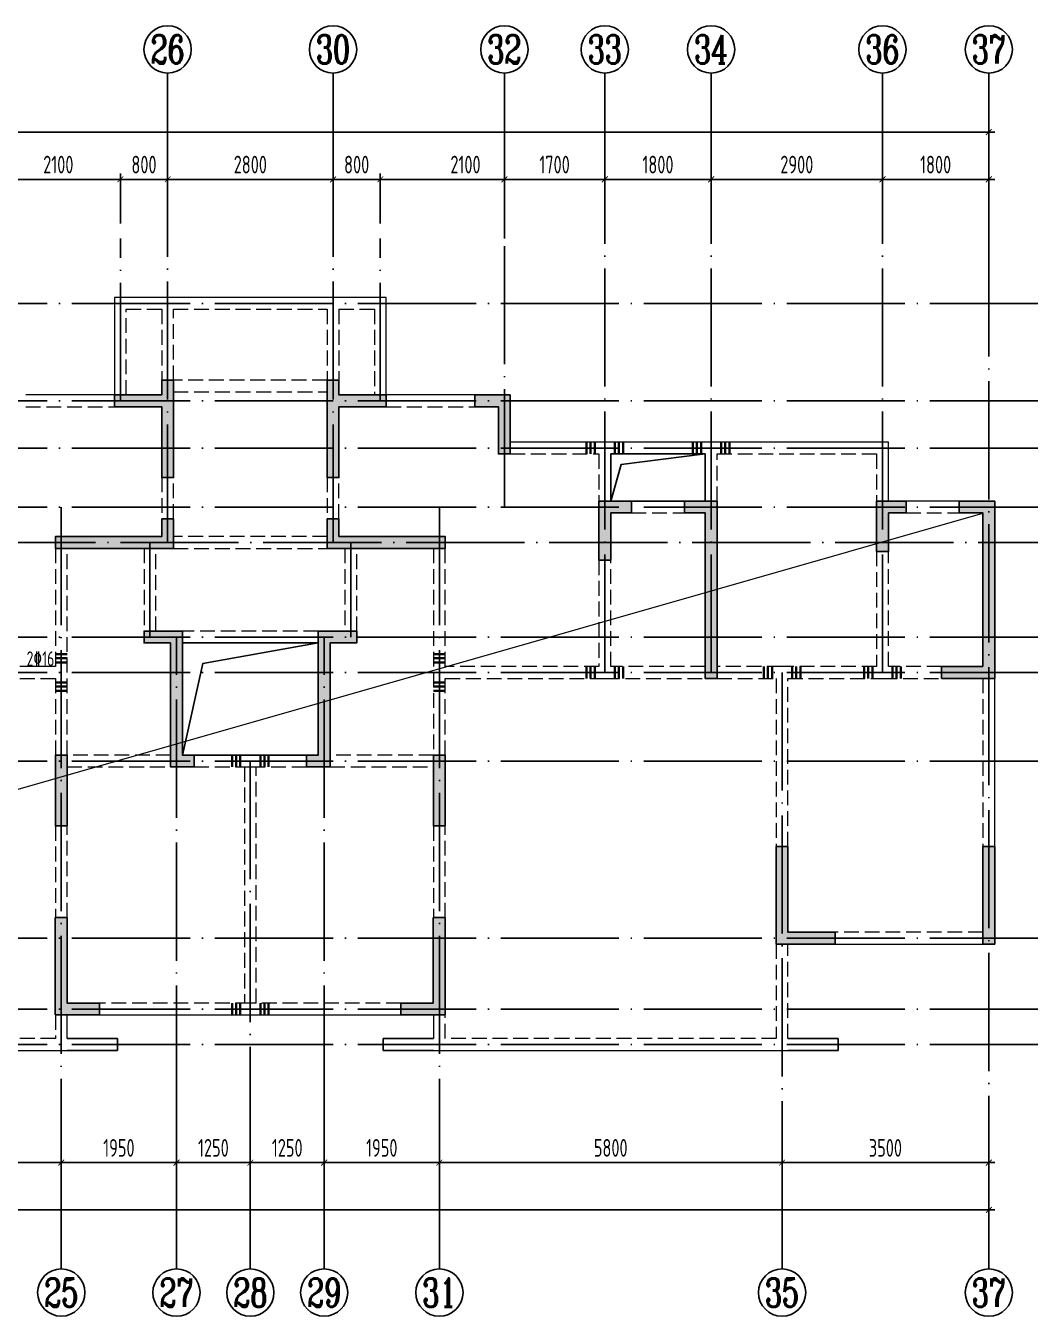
# Model space of a CAD drawing. Extents: x -461650 to 361314, y 245336 to 769729.
# Drawn here: x 138173 to 155174, y 493680 to 515530 of the extents above; entities that cross this region are included whole.
import ezdxf
from ezdxf.enums import TextEntityAlignment as Align

# ---------------------------------------------------------------- set-up
doc = ezdxf.new("R2010")
doc.units = 0
doc.header["$LTSCALE"] = 1000
doc.linetypes.add('DASH', pattern=[0.35, 0.25, -0.1])
doc.linetypes.add('DOTE', pattern=[2.42, 2, -0.2, 0.02, -0.2])
doc.layers.get('0').update_dxf_attribs({"linetype": 'CONTINUOUS'})
doc.layers.get('DEFPOINTS').update_dxf_attribs({"linetype": 'CONTINUOUS'})
for name, color, linetype in [('A-AXIS', 1, 'CONTINUOUS'), ('A-DOTE', 10, 'DOTE'), ('AXIS_NUM', 7, 'CONTINUOUS'), ('BEAM_CON', 4, 'CONTINUOUS'), ('S-D洞口', 4, 'CONTINUOUS'), ('S-L主梁线', 4, 'DASH'), ('S-L梁编号', 6, 'CONTINUOUS'), ('S-L梁配筋', 7, 'CONTINUOUS'), ('S-Q墙填充', 252, 'CONTINUOUS'), ('S-Q墙实线', 6, 'CONTINUOUS'), ('S-Y一般标注', 3, 'CONTINUOUS')]:
    doc.layers.add(name, color=color, linetype=linetype)
doc.layers.add('梁附加箍筋', color=1, linetype='CONTINUOUS', lineweight=35)
doc.styles.add('TSSD_Axis', font='complex.shx', dxfattribs={"width": 0.7, "bigfont": 'hztxt.shx'})
doc.styles.add('TSSD_DIMENSION', font='Tssdeng.shx', dxfattribs={"width": 0.7, "bigfont": 'tssdchn.shx'})
doc.styles.add('TSSD_REIN', font='tssdeng.shx', dxfattribs={"width": 0.7, "height": 300, "bigfont": 'tssdchn.shx'})
doc.dimstyles.new('TSSD_100_100', dxfattribs={"dimtxt": 300, "dimasz": 100, "dimexe": 100, "dimexo": 250, "dimgap": 100, "dimtad": 1, "dimdec": 0, "dimzin": 0, "dimdsep": 46, "dimtxsty": 'TSSD_DIMENSION', "dimblk": 'ARCHTICK', "dimcen": 0, "dimdle": 100, "dimclrt": 7, "dimadec": 0, "dimazin": 0, "dimtfac": 1, "dimtdec": 0, "dimtix": 1, "dimtmove": 2, "dimatfit": 3, "dimldrblk": 'ARCHTICK', "dimfxl": 0, "dimtolj": 1, "dimtzin": 0, "dimarcsym": 0})

# ---------------------------------------------------------------- blocks, each defined once
blk = doc.blocks.new('ts_axno')
at = {"color": 0, "linetype": 'ByBlock', "lineweight": -2}
blk.add_circle((0, 0), 0.5, dxfattribs=at)
at = {"color": 0, "linetype": 'ByBlock', "lineweight": -2, "style": 'TSSD_Axis', "width": 0.7}
blk.add_attdef('A', text='', height=0.6, dxfattribs=at).set_placement((0, 0), align=Align.MIDDLE_CENTER)
blk = doc.blocks.new('_ArchTick')
at = {"color": 0, "linetype": 'ByBlock', "const_width": 0.15}
blk.add_lwpolyline([(-0.5, -0.5), (0.5, 0.5)], dxfattribs=at)
blk = doc.blocks.new('*D304')
at = {"layer": 'DEFPOINTS', "color": 0}
for p in [(40700, 19250), (39900, 18250), (40700, 18250)]:
    blk.add_point(p, dxfattribs=at)
at = {"layer": 'S-Y一般标注', "color": 0, "lineweight": -2}
for p, q in [((39800, 19250), (40800, 19250)), ((39900, 18500), (39900, 19350)), ((40700, 18500), (40700, 19350))]:
    blk.add_line(p, q, dxfattribs=at)
at = {"layer": 'S-Y一般标注', "color": 0, "lineweight": -2, "xscale": 100, "yscale": 100, "zscale": 100, "rotation": 180}
blk.add_blockref('_ArchTick', (39900, 19250), dxfattribs=at)
at = {"layer": 'S-Y一般标注', "color": 0, "lineweight": -2, "xscale": 100, "yscale": 100, "zscale": 100}
blk.add_blockref('_ArchTick', (40700, 19250), dxfattribs=at)
at = {"layer": 'S-Y一般标注', "color": 7, "insert": (40300, 19500), "char_height": 300, "attachment_point": 5, "style": 'TSSD_DIMENSION'}
blk.add_mtext('\\A1;800', dxfattribs=at)
blk = doc.blocks.new('*D305')
at = {"layer": 'DEFPOINTS', "color": 0}
for p in [(43500, 19250), (40700, 18250), (43500, 18250)]:
    blk.add_point(p, dxfattribs=at)
at = {"layer": 'S-Y一般标注', "color": 0, "lineweight": -2}
for p, q in [((40600, 19250), (43600, 19250)), ((40700, 18500), (40700, 19350)), ((43500, 18500), (43500, 19350))]:
    blk.add_line(p, q, dxfattribs=at)
at = {"layer": 'S-Y一般标注', "color": 0, "lineweight": -2, "xscale": 100, "yscale": 100, "zscale": 100, "rotation": 180}
blk.add_blockref('_ArchTick', (40700, 19250), dxfattribs=at)
at = {"layer": 'S-Y一般标注', "color": 0, "lineweight": -2, "xscale": 100, "yscale": 100, "zscale": 100}
blk.add_blockref('_ArchTick', (43500, 19250), dxfattribs=at)
at = {"layer": 'S-Y一般标注', "color": 7, "insert": (42100, 19500), "char_height": 300, "attachment_point": 5, "style": 'TSSD_DIMENSION'}
blk.add_mtext('\\A1;2800', dxfattribs=at)
blk = doc.blocks.new('*D306')
at = {"layer": 'DEFPOINTS', "color": 0}
for p in [(46400, 19250), (44300, 18250), (46400, 18250)]:
    blk.add_point(p, dxfattribs=at)
at = {"layer": 'S-Y一般标注', "color": 0, "lineweight": -2}
for p, q in [((44200, 19250), (46500, 19250)), ((44300, 18500), (44300, 19350)), ((46400, 18500), (46400, 19350))]:
    blk.add_line(p, q, dxfattribs=at)
at = {"layer": 'S-Y一般标注', "color": 0, "lineweight": -2, "xscale": 100, "yscale": 100, "zscale": 100, "rotation": 180}
blk.add_blockref('_ArchTick', (44300, 19250), dxfattribs=at)
at = {"layer": 'S-Y一般标注', "color": 0, "lineweight": -2, "xscale": 100, "yscale": 100, "zscale": 100}
blk.add_blockref('_ArchTick', (46400, 19250), dxfattribs=at)
at = {"layer": 'S-Y一般标注', "color": 7, "insert": (45742, 19500), "char_height": 300, "attachment_point": 5, "style": 'TSSD_DIMENSION'}
blk.add_mtext('\\A1;2100', dxfattribs=at)
blk = doc.blocks.new('*D307')
at = {"layer": 'DEFPOINTS', "color": 0}
for p in [(48100, 19250), (46400, 18250), (48100, 18250)]:
    blk.add_point(p, dxfattribs=at)
at = {"layer": 'S-Y一般标注', "color": 0, "lineweight": -2}
for p, q in [((46300, 19250), (48200, 19250)), ((46400, 18500), (46400, 19350)), ((48100, 18500), (48100, 19350))]:
    blk.add_line(p, q, dxfattribs=at)
at = {"layer": 'S-Y一般标注', "color": 0, "lineweight": -2, "xscale": 100, "yscale": 100, "zscale": 100, "rotation": 180}
blk.add_blockref('_ArchTick', (46400, 19250), dxfattribs=at)
at = {"layer": 'S-Y一般标注', "color": 0, "lineweight": -2, "xscale": 100, "yscale": 100, "zscale": 100}
blk.add_blockref('_ArchTick', (48100, 19250), dxfattribs=at)
at = {"layer": 'S-Y一般标注', "color": 7, "insert": (47250, 19500), "char_height": 300, "attachment_point": 5, "style": 'TSSD_DIMENSION'}
blk.add_mtext('\\A1;1700', dxfattribs=at)
blk = doc.blocks.new('*D308')
at = {"layer": 'DEFPOINTS', "color": 0}
for p in [(49900, 19250), (48100, 18250), (49900, 18250)]:
    blk.add_point(p, dxfattribs=at)
at = {"layer": 'S-Y一般标注', "color": 0, "lineweight": -2}
for p, q in [((48000, 19250), (50000, 19250)), ((48100, 18500), (48100, 19350)), ((49900, 18500), (49900, 19350))]:
    blk.add_line(p, q, dxfattribs=at)
at = {"layer": 'S-Y一般标注', "color": 0, "lineweight": -2, "xscale": 100, "yscale": 100, "zscale": 100, "rotation": 180}
blk.add_blockref('_ArchTick', (48100, 19250), dxfattribs=at)
at = {"layer": 'S-Y一般标注', "color": 0, "lineweight": -2, "xscale": 100, "yscale": 100, "zscale": 100}
blk.add_blockref('_ArchTick', (49900, 19250), dxfattribs=at)
at = {"layer": 'S-Y一般标注', "color": 7, "insert": (49000, 19500), "char_height": 300, "attachment_point": 5, "style": 'TSSD_DIMENSION'}
blk.add_mtext('\\A1;1800', dxfattribs=at)
blk = doc.blocks.new('*D309')
at = {"layer": 'DEFPOINTS', "color": 0}
for p in [(52800, 19250), (49900, 18250), (52800, 18250)]:
    blk.add_point(p, dxfattribs=at)
at = {"layer": 'S-Y一般标注', "color": 0, "lineweight": -2}
for p, q in [((49800, 19250), (52900, 19250)), ((49900, 18500), (49900, 19350)), ((52800, 18500), (52800, 19350))]:
    blk.add_line(p, q, dxfattribs=at)
at = {"layer": 'S-Y一般标注', "color": 0, "lineweight": -2, "xscale": 100, "yscale": 100, "zscale": 100, "rotation": 180}
blk.add_blockref('_ArchTick', (49900, 19250), dxfattribs=at)
at = {"layer": 'S-Y一般标注', "color": 0, "lineweight": -2, "xscale": 100, "yscale": 100, "zscale": 100}
blk.add_blockref('_ArchTick', (52800, 19250), dxfattribs=at)
at = {"layer": 'S-Y一般标注', "color": 7, "insert": (51350, 19500), "char_height": 300, "attachment_point": 5, "style": 'TSSD_DIMENSION'}
blk.add_mtext('\\A1;2900', dxfattribs=at)
blk = doc.blocks.new('*D310')
at = {"layer": 'DEFPOINTS', "color": 0}
for p in [(54600, 19250), (52800, 18250), (54600, 18250)]:
    blk.add_point(p, dxfattribs=at)
at = {"layer": 'S-Y一般标注', "color": 0, "lineweight": -2}
for p, q in [((52700, 19250), (54700, 19250)), ((52800, 18500), (52800, 19350)), ((54600, 18500), (54600, 19350))]:
    blk.add_line(p, q, dxfattribs=at)
at = {"layer": 'S-Y一般标注', "color": 0, "lineweight": -2, "xscale": 100, "yscale": 100, "zscale": 100, "rotation": 180}
blk.add_blockref('_ArchTick', (52800, 19250), dxfattribs=at)
at = {"layer": 'S-Y一般标注', "color": 0, "lineweight": -2, "xscale": 100, "yscale": 100, "zscale": 100}
blk.add_blockref('_ArchTick', (54600, 19250), dxfattribs=at)
at = {"layer": 'S-Y一般标注', "color": 7, "insert": (53700, 19500), "char_height": 300, "attachment_point": 5, "style": 'TSSD_DIMENSION'}
blk.add_mtext('\\A1;1800', dxfattribs=at)
blk = doc.blocks.new('*D311')
at = {"layer": 'DEFPOINTS', "color": 0}
for p in [(54600, 20050), (4600, 18250), (54600, 18250)]:
    blk.add_point(p, dxfattribs=at)
at = {"layer": 'S-Y一般标注', "color": 0, "lineweight": -2}
for p, q in [((4600, 18500), (4600, 20150)), ((54600, 18500), (54600, 20150)), ((4500, 20050), (54700, 20050))]:
    blk.add_line(p, q, dxfattribs=at)
at = {"layer": 'S-Y一般标注', "color": 0, "lineweight": -2, "xscale": 100, "yscale": 100, "zscale": 100, "rotation": 180}
blk.add_blockref('_ArchTick', (4600, 20050), dxfattribs=at)
at = {"layer": 'S-Y一般标注', "color": 0, "lineweight": -2, "xscale": 100, "yscale": 100, "zscale": 100}
blk.add_blockref('_ArchTick', (54600, 20050), dxfattribs=at)
at = {"layer": 'S-Y一般标注', "color": 7, "insert": (29600, 20300), "char_height": 300, "attachment_point": 5, "style": 'TSSD_DIMENSION'}
blk.add_mtext('\\A1;50000', dxfattribs=at)
blk = doc.blocks.new('*D324')
at = {"layer": 'DEFPOINTS', "color": 0}
for p in [(39900, 19250), (37800, 18250), (39900, 18250)]:
    blk.add_point(p, dxfattribs=at)
at = {"layer": 'S-Y一般标注', "color": 0, "lineweight": -2}
for p, q in [((37700, 19250), (40000, 19250)), ((37800, 18500), (37800, 19350)), ((39900, 18500), (39900, 19350))]:
    blk.add_line(p, q, dxfattribs=at)
at = {"layer": 'S-Y一般标注', "color": 0, "lineweight": -2, "xscale": 100, "yscale": 100, "zscale": 100, "rotation": 180}
blk.add_blockref('_ArchTick', (37800, 19250), dxfattribs=at)
at = {"layer": 'S-Y一般标注', "color": 0, "lineweight": -2, "xscale": 100, "yscale": 100, "zscale": 100}
blk.add_blockref('_ArchTick', (39900, 19250), dxfattribs=at)
at = {"layer": 'S-Y一般标注', "color": 7, "insert": (38850, 19500), "char_height": 300, "attachment_point": 5, "style": 'TSSD_DIMENSION'}
blk.add_mtext('\\A1;2100', dxfattribs=at)
blk = doc.blocks.new('*D325')
at = {"layer": 'DEFPOINTS', "color": 0}
for p in [(44300, 19250), (43500, 18250), (44300, 18250)]:
    blk.add_point(p, dxfattribs=at)
at = {"layer": 'S-Y一般标注', "color": 0, "lineweight": -2}
for p, q in [((43400, 19250), (44400, 19250)), ((43500, 18500), (43500, 19350)), ((44300, 18500), (44300, 19350))]:
    blk.add_line(p, q, dxfattribs=at)
at = {"layer": 'S-Y一般标注', "color": 0, "lineweight": -2, "xscale": 100, "yscale": 100, "zscale": 100, "rotation": 180}
blk.add_blockref('_ArchTick', (43500, 19250), dxfattribs=at)
at = {"layer": 'S-Y一般标注', "color": 0, "lineweight": -2, "xscale": 100, "yscale": 100, "zscale": 100}
blk.add_blockref('_ArchTick', (44300, 19250), dxfattribs=at)
at = {"layer": 'S-Y一般标注', "color": 7, "insert": (43900, 19500), "char_height": 300, "attachment_point": 5, "style": 'TSSD_DIMENSION'}
blk.add_mtext('\\A1;800', dxfattribs=at)
blk = doc.blocks.new('*D330')
at = {"layer": 'DEFPOINTS', "color": 0}
for p in [(33100, 3600), (38900, 3600), (38900, 2600)]:
    blk.add_point(p, dxfattribs=at)
at = {"layer": 'S-Y一般标注', "color": 0, "lineweight": -2}
for p, q in [((33100, 3350), (33100, 2500)), ((38900, 3350), (38900, 2500)), ((33000, 2600), (39000, 2600))]:
    blk.add_line(p, q, dxfattribs=at)
at = {"layer": 'S-Y一般标注', "color": 0, "lineweight": -2, "xscale": 100, "yscale": 100, "zscale": 100, "rotation": 180}
blk.add_blockref('_ArchTick', (33100, 2600), dxfattribs=at)
at = {"layer": 'S-Y一般标注', "color": 0, "lineweight": -2, "xscale": 100, "yscale": 100, "zscale": 100}
blk.add_blockref('_ArchTick', (38900, 2600), dxfattribs=at)
at = {"layer": 'S-Y一般标注', "color": 7, "insert": (36000, 2850), "char_height": 300, "attachment_point": 5, "style": 'TSSD_DIMENSION'}
blk.add_mtext('\\A1;5800', dxfattribs=at)
blk = doc.blocks.new('*D331')
at = {"layer": 'DEFPOINTS', "color": 0}
for p in [(42100, 3600), (43350, 3600), (43350, 2600)]:
    blk.add_point(p, dxfattribs=at)
at = {"layer": 'S-Y一般标注', "color": 0, "lineweight": -2}
for p, q in [((42100, 3350), (42100, 2500)), ((43350, 3350), (43350, 2500)), ((42000, 2600), (43450, 2600))]:
    blk.add_line(p, q, dxfattribs=at)
at = {"layer": 'S-Y一般标注', "color": 0, "lineweight": -2, "xscale": 100, "yscale": 100, "zscale": 100, "rotation": 180}
blk.add_blockref('_ArchTick', (42100, 2600), dxfattribs=at)
at = {"layer": 'S-Y一般标注', "color": 0, "lineweight": -2, "xscale": 100, "yscale": 100, "zscale": 100}
blk.add_blockref('_ArchTick', (43350, 2600), dxfattribs=at)
at = {"layer": 'S-Y一般标注', "color": 7, "insert": (42725, 2850), "char_height": 300, "attachment_point": 5, "style": 'TSSD_DIMENSION'}
blk.add_mtext('\\A1;1250', dxfattribs=at)
blk = doc.blocks.new('*D332')
at = {"layer": 'DEFPOINTS', "color": 0}
for p in [(45300, 3600), (51100, 3600), (51100, 2600)]:
    blk.add_point(p, dxfattribs=at)
at = {"layer": 'S-Y一般标注', "color": 0, "lineweight": -2}
for p, q in [((45300, 3350), (45300, 2500)), ((51100, 3350), (51100, 2500)), ((45200, 2600), (51200, 2600))]:
    blk.add_line(p, q, dxfattribs=at)
at = {"layer": 'S-Y一般标注', "color": 0, "lineweight": -2, "xscale": 100, "yscale": 100, "zscale": 100, "rotation": 180}
blk.add_blockref('_ArchTick', (45300, 2600), dxfattribs=at)
at = {"layer": 'S-Y一般标注', "color": 0, "lineweight": -2, "xscale": 100, "yscale": 100, "zscale": 100}
blk.add_blockref('_ArchTick', (51100, 2600), dxfattribs=at)
at = {"layer": 'S-Y一般标注', "color": 7, "insert": (48200, 2850), "char_height": 300, "attachment_point": 5, "style": 'TSSD_DIMENSION'}
blk.add_mtext('\\A1;5800', dxfattribs=at)
blk = doc.blocks.new('*D333')
at = {"layer": 'DEFPOINTS', "color": 0}
for p in [(51100, 3600), (54600, 3600), (54600, 2600)]:
    blk.add_point(p, dxfattribs=at)
at = {"layer": 'S-Y一般标注', "color": 0, "lineweight": -2}
for p, q in [((51100, 3350), (51100, 2500)), ((54600, 3350), (54600, 2500)), ((51000, 2600), (54700, 2600))]:
    blk.add_line(p, q, dxfattribs=at)
at = {"layer": 'S-Y一般标注', "color": 0, "lineweight": -2, "xscale": 100, "yscale": 100, "zscale": 100, "rotation": 180}
blk.add_blockref('_ArchTick', (51100, 2600), dxfattribs=at)
at = {"layer": 'S-Y一般标注', "color": 0, "lineweight": -2, "xscale": 100, "yscale": 100, "zscale": 100}
blk.add_blockref('_ArchTick', (54600, 2600), dxfattribs=at)
at = {"layer": 'S-Y一般标注', "color": 7, "insert": (52850, 2850), "char_height": 300, "attachment_point": 5, "style": 'TSSD_DIMENSION'}
blk.add_mtext('\\A1;3500', dxfattribs=at)
blk = doc.blocks.new('*D334')
at = {"layer": 'DEFPOINTS', "color": 0}
for p in [(4600, 3600), (54600, 3600), (54600, 1800)]:
    blk.add_point(p, dxfattribs=at)
at = {"layer": 'S-Y一般标注', "color": 0, "lineweight": -2}
for p, q in [((4600, 3350), (4600, 1700)), ((54600, 3350), (54600, 1700)), ((4500, 1800), (54700, 1800))]:
    blk.add_line(p, q, dxfattribs=at)
at = {"layer": 'S-Y一般标注', "color": 0, "lineweight": -2, "xscale": 100, "yscale": 100, "zscale": 100, "rotation": 180}
blk.add_blockref('_ArchTick', (4600, 1800), dxfattribs=at)
at = {"layer": 'S-Y一般标注', "color": 0, "lineweight": -2, "xscale": 100, "yscale": 100, "zscale": 100}
blk.add_blockref('_ArchTick', (54600, 1800), dxfattribs=at)
at = {"layer": 'S-Y一般标注', "color": 7, "insert": (29600, 2050), "char_height": 300, "attachment_point": 5, "style": 'TSSD_DIMENSION'}
blk.add_mtext('\\A1;50000', dxfattribs=at)
blk = doc.blocks.new('*D338')
at = {"layer": 'DEFPOINTS', "color": 0}
for p in [(40850, 3600), (42100, 3600), (42100, 2600)]:
    blk.add_point(p, dxfattribs=at)
at = {"layer": 'S-Y一般标注', "color": 0, "lineweight": -2}
for p, q in [((40850, 3350), (40850, 2500)), ((42100, 3350), (42100, 2500)), ((40750, 2600), (42200, 2600))]:
    blk.add_line(p, q, dxfattribs=at)
at = {"layer": 'S-Y一般标注', "color": 0, "lineweight": -2, "xscale": 100, "yscale": 100, "zscale": 100, "rotation": 180}
blk.add_blockref('_ArchTick', (40850, 2600), dxfattribs=at)
at = {"layer": 'S-Y一般标注', "color": 0, "lineweight": -2, "xscale": 100, "yscale": 100, "zscale": 100}
blk.add_blockref('_ArchTick', (42100, 2600), dxfattribs=at)
at = {"layer": 'S-Y一般标注', "color": 7, "insert": (41475, 2850), "char_height": 300, "attachment_point": 5, "style": 'TSSD_DIMENSION'}
blk.add_mtext('\\A1;1250', dxfattribs=at)
blk = doc.blocks.new('*D351')
at = {"layer": 'DEFPOINTS', "color": 0}
for p in [(38900, 3600), (40850, 3600), (40850, 2600)]:
    blk.add_point(p, dxfattribs=at)
at = {"layer": 'S-Y一般标注', "color": 0, "lineweight": -2}
for p, q in [((38900, 3350), (38900, 2500)), ((40850, 3350), (40850, 2500)), ((38800, 2600), (40950, 2600))]:
    blk.add_line(p, q, dxfattribs=at)
at = {"layer": 'S-Y一般标注', "color": 0, "lineweight": -2, "xscale": 100, "yscale": 100, "zscale": 100, "rotation": 180}
blk.add_blockref('_ArchTick', (38900, 2600), dxfattribs=at)
at = {"layer": 'S-Y一般标注', "color": 0, "lineweight": -2, "xscale": 100, "yscale": 100, "zscale": 100}
blk.add_blockref('_ArchTick', (40850, 2600), dxfattribs=at)
at = {"layer": 'S-Y一般标注', "color": 7, "insert": (39875, 2850), "char_height": 300, "attachment_point": 5, "style": 'TSSD_DIMENSION'}
blk.add_mtext('\\A1;1950', dxfattribs=at)
blk = doc.blocks.new('*D352')
at = {"layer": 'DEFPOINTS', "color": 0}
for p in [(43350, 3600), (45300, 3600), (45300, 2600)]:
    blk.add_point(p, dxfattribs=at)
at = {"layer": 'S-Y一般标注', "color": 0, "lineweight": -2}
for p, q in [((43350, 3350), (43350, 2500)), ((45300, 3350), (45300, 2500)), ((43250, 2600), (45400, 2600))]:
    blk.add_line(p, q, dxfattribs=at)
at = {"layer": 'S-Y一般标注', "color": 0, "lineweight": -2, "xscale": 100, "yscale": 100, "zscale": 100, "rotation": 180}
blk.add_blockref('_ArchTick', (43350, 2600), dxfattribs=at)
at = {"layer": 'S-Y一般标注', "color": 0, "lineweight": -2, "xscale": 100, "yscale": 100, "zscale": 100}
blk.add_blockref('_ArchTick', (45300, 2600), dxfattribs=at)
at = {"layer": 'S-Y一般标注', "color": 7, "insert": (44325, 2850), "char_height": 300, "attachment_point": 5, "style": 'TSSD_DIMENSION'}
blk.add_mtext('\\A1;1950', dxfattribs=at)
blk = doc.blocks.new('20210807.15312446')
at = {"layer": 'S-Q墙填充'}
h = blk.add_hatch(color=252, dxfattribs=at)
h.dxf.hatch_style = 1
h.paths.add_polyline_path([(97216, 67840), (97216, 68190), (97016, 68190), (97016, 67940), (96216, 67940), (96216, 67740), (97016, 67740), (97016, 66540), (97216, 66540)])
h = blk.add_hatch(color=252, dxfattribs=at)
h.dxf.hatch_style = 1
h.paths.add_polyline_path([(99816, 67840), (99816, 66540), (100016, 66540), (100016, 67740), (100815, 67740), (100815, 67940), (100016, 67940), (100016, 68190), (99816, 68190)])
h = blk.add_hatch(color=252, dxfattribs=at)
h.dxf.hatch_style = 1
h.paths.add_polyline_path([(102916, 67940), (102316, 67940), (102316, 67740), (102716, 67740), (102716, 66940), (102916, 66940)])
h = blk.add_hatch(color=252, dxfattribs=at)
h.dxf.hatch_style = 1
h.paths.add_polyline_path([(104416, 66140), (104416, 65140), (104616, 65140), (104616, 65940), (104966, 65940), (104966, 66140)])
h = blk.add_hatch(color=252, dxfattribs=at)
h.dxf.hatch_style = 1
h.paths.add_polyline_path([(106416, 66140), (105866, 66140), (105866, 65940), (106216, 65940), (106216, 63140), (106416, 63140)])
h = blk.add_hatch(color=252, dxfattribs=at)
h.dxf.hatch_style = 1
h.paths.add_polyline_path([(109116, 66140), (109116, 65290), (109316, 65290), (109316, 65940), (109616, 65940), (109616, 66140)])
h = blk.add_hatch(color=252, dxfattribs=at)
h.dxf.hatch_style = 1
h.paths.add_polyline_path([(110916, 63340), (110216, 63340), (110216, 63140), (111116, 63140), (111116, 66140), (110516, 66140), (110516, 65940), (110916, 65940)])
h = blk.add_hatch(color=252, dxfattribs=at)
h.dxf.hatch_style = 1
h.paths.add_polyline_path([(95216, 65340), (96816, 65340), (97216, 65340), (97216, 65840), (97016, 65840), (97016, 65540), (96816, 65540), (95216, 65540)])
h = blk.add_hatch(color=252, dxfattribs=at)
h.dxf.hatch_style = 1
h.paths.add_polyline_path([(100016, 65540), (100016, 65840), (99816, 65840), (99816, 65340), (100216, 65340), (101816, 65340), (101816, 65540), (100216, 65540)])
h = blk.add_hatch(color=252, dxfattribs=at)
h.dxf.hatch_style = 1
h.paths.add_polyline_path([(97166, 63740), (97166, 61640), (97566, 61640), (97566, 61840), (97366, 61840), (97366, 63940), (96716, 63940), (96716, 63740)])
h = blk.add_hatch(color=252, dxfattribs=at)
h.dxf.hatch_style = 1
h.paths.add_polyline_path([(99666, 61840), (99466, 61840), (99466, 61640), (99866, 61640), (99866, 63740), (100316, 63740), (100316, 63940), (99666, 63940)])
h = blk.add_hatch(color=252, dxfattribs=at)
h.dxf.hatch_style = 1
h.paths.add_polyline_path([(95416, 60640), (95416, 61840), (95216, 61840), (95216, 60640)])
h = blk.add_hatch(color=252, dxfattribs=at)
h.dxf.hatch_style = 1
h.paths.add_polyline_path([(101816, 60640), (101816, 61840), (101616, 61840), (101616, 60640)])
h = blk.add_hatch(color=252, dxfattribs=at)
h.dxf.hatch_style = 1
h.paths.add_polyline_path([(107416, 60290), (107616, 60290), (107616, 58840), (108316, 58840), (108416, 58840), (108416, 58640), (108316, 58640), (107416, 58640)])
h = blk.add_hatch(color=252, dxfattribs=at)
h.dxf.hatch_style = 1
h.paths.add_polyline_path([(111116, 58640), (111116, 60290), (110916, 60290), (110916, 58640)])
h = blk.add_hatch(color=252, dxfattribs=at)
h.dxf.hatch_style = 1
h.paths.add_polyline_path([(95213, 57440), (95963, 57440), (95963, 57640), (95413, 57640), (95413, 59090), (95213, 59090)])
h = blk.add_hatch(color=252, dxfattribs=at)
h.dxf.hatch_style = 1
h.paths.add_polyline_path([(101813, 57440), (101063, 57440), (101063, 57640), (101613, 57640), (101613, 58740), (101613, 59090), (101813, 59090), (101813, 58740)])
at = {"layer": 'BEAM_CON'}
for p, q in [((95416, 57040), (96266, 57040)), ((96266, 56840), (96266, 57040)), ((101616, 57040), (100766, 57040)), ((100766, 56840), (100766, 57040)), ((107616, 57040), (108466, 57040)), ((108466, 57040), (108466, 56840)), ((95416, 56840), (96266, 56840)), ((101616, 56840), (100766, 56840)), ((107616, 56840), (108466, 56840))]:
    blk.add_line(p, q, dxfattribs=at)
at = {"layer": 'S-D洞口', "color": 5}
for points in [[(104616, 66140), (106216, 66140), (106216, 66940), (104616, 66940), (104616, 66140), (104793, 66762), (106216, 66940)], [(97366, 61840), (99666, 61840), (99666, 63740), (97366, 63740), (97366, 61840), (97712, 63393), (99666, 63740)]]:
    blk.add_lwpolyline(points, dxfattribs=at)
at = {"layer": 'S-L主梁线', "linetype": 'ByBlock', "lineweight": 18}
for p, q in [((96216, 69590), (96216, 67940)), ((97116, 69590), (96216, 69590)), ((99916, 69590), (97116, 69590)), ((100816, 69590), (99916, 69590)), ((100816, 67940), (100816, 69590)), ((96216, 67940), (94716, 67940)), ((102316, 67940), (100816, 67940)), ((104516, 67140), (102916, 67140)), ((106316, 67140), (104516, 67140)), ((109316, 67140), (106316, 67140)), ((109316, 66140), (109316, 67140)), ((104616, 66940), (106216, 66940)), ((104616, 66140), (104616, 66940)), ((106216, 66940), (106216, 66140)), ((105866, 66140), (104966, 66140)), ((110516, 66140), (109616, 66140)), ((97366, 63740), (99666, 63740)), ((111116, 60290), (111116, 63140)), ((98516, 61840), (97566, 61840)), ((99466, 61840), (98516, 61840)), ((108416, 58640), (110916, 58640)), ((95416, 57040), (95416, 57440)), ((95963, 57440), (98516, 57440)), ((98516, 57440), (101063, 57440)), ((101616, 57440), (101616, 57040)), ((89416, 56840), (95416, 56840)), ((101616, 56840), (107616, 56840))]:
    blk.add_line(p, q, dxfattribs=at)
at = {"layer": 'S-L主梁线', "linetype": 'DASH', "lineweight": 18}
for p, q in [((96416, 69390), (97016, 69390)), ((96416, 67940), (96416, 69390)), ((97016, 69390), (97016, 68190)), ((97216, 69390), (99816, 69390)), ((97216, 68190), (97216, 69390)), ((99816, 69390), (99816, 68190)), ((100015, 69390), (100016, 68190)), ((100016, 69390), (100616, 69390)), ((100616, 69390), (100616, 67940)), ((99815, 68190), (97216, 68190)), ((97216, 67990), (99816, 67990)), ((94716, 67740), (96216, 67740)), ((100816, 67740), (102316, 67740)), ((102916, 66940), (104416, 66940)), ((104416, 66940), (104416, 66140)), ((106416, 66940), (109116, 66940)), ((106416, 66140), (106416, 66940)), ((109116, 66940), (109116, 66140)), ((97016, 66540), (97016, 65840)), ((97216, 65840), (97216, 66540)), ((99816, 66540), (99816, 65840)), ((100016, 65840), (100016, 66540)), ((104966, 65940), (105866, 65940)), ((109616, 65940), (110516, 65940)), ((95216, 65340), (95216, 63340)), ((95416, 63240), (95416, 65340)), ((96716, 65340), (96716, 63940)), ((96916, 63940), (96916, 65340)), ((99816, 65540), (97216, 65540)), ((97216, 65340), (99816, 65340)), ((100116, 65340), (100116, 63940)), ((100316, 63940), (100316, 65340)), ((101616, 65340), (101616, 63240)), ((101816, 63340), (101816, 65340)), ((104416, 65140), (104416, 63340)), ((104616, 63340), (104616, 65140)), ((109116, 65290), (109116, 63340)), ((109316, 63340), (109316, 65290)), ((99666, 63940), (97366, 63940)), ((95216, 63340), (92616, 63340)), ((95416, 61840), (95416, 63240)), ((101616, 63240), (101616, 61840)), ((104416, 63340), (101816, 63340)), ((106216, 63340), (104616, 63340)), ((107516, 63340), (106416, 63340)), ((109116, 63340), (107516, 63340)), ((110216, 63340), (109316, 63340)), ((92516, 63140), (95216, 63140)), ((95216, 63140), (95216, 61840)), ((101816, 63140), (104516, 63140)), ((101816, 61840), (101816, 63140)), ((104516, 63140), (106216, 63140)), ((106416, 63140), (107416, 63140)), ((107416, 63140), (107416, 60290)), ((107616, 63140), (109216, 63140)), ((107616, 60290), (107616, 63140)), ((109216, 63140), (110216, 63140)), ((110916, 63140), (110916, 60290)), ((97166, 61840), (95416, 61840)), ((101616, 61840), (99866, 61840)), ((95416, 61640), (97166, 61640)), ((97566, 61640), (98516, 61640)), ((98416, 61640), (98416, 57640)), ((98516, 61640), (99466, 61640)), ((98616, 57640), (98616, 61640)), ((99866, 61640), (101616, 61640)), ((95216, 60640), (95216, 59090)), ((95416, 59090), (95416, 60640)), ((101616, 60640), (101616, 59090)), ((101816, 59090), (101816, 60640)), ((110916, 58840), (108416, 58840)), ((107416, 58640), (107416, 57040)), ((107616, 57040), (107616, 58640)), ((98516, 57640), (95963, 57640)), ((101063, 57640), (98516, 57640)), ((95216, 57440), (95216, 57040)), ((101816, 57040), (101816, 57440)), ((95216, 57040), (89616, 57040)), ((107416, 57040), (101816, 57040))]:
    blk.add_line(p, q, dxfattribs=at)
at = {"layer": 'S-Q墙实线'}
for points in [[(97216, 67840), (97216, 68190), (97016, 68190), (97016, 67940), (96216, 67940), (96216, 67740), (97016, 67740), (97016, 66540), (97216, 66540), (97216, 67840)], [(108316, 58840), (108416, 58840), (108416, 58640), (108316, 58640), (107416, 58640), (107416, 60290), (107616, 60290), (107616, 58840), (108316, 58840)]]:
    blk.add_lwpolyline(points, dxfattribs=at)
for points in [[(99816, 67840), (99816, 66540), (100016, 66540), (100016, 67740), (100815, 67740), (100815, 67940), (100016, 67940), (100016, 68190), (99816, 68190)], [(102916, 67940), (102316, 67940), (102316, 67740), (102716, 67740), (102716, 66940), (102916, 66940)], [(104416, 66140), (104416, 65140), (104616, 65140), (104616, 65940), (104966, 65940), (104966, 66140)], [(106416, 66140), (105866, 66140), (105866, 65940), (106216, 65940), (106216, 63140), (106416, 63140)], [(109116, 66140), (109116, 65290), (109316, 65290), (109316, 65940), (109616, 65940), (109616, 66140)], [(110916, 63340), (110216, 63340), (110216, 63140), (111116, 63140), (111116, 66140), (110516, 66140), (110516, 65940), (110916, 65940)], [(95216, 65340), (96816, 65340), (97216, 65340), (97216, 65840), (97016, 65840), (97016, 65540), (96816, 65540), (95216, 65540)], [(100016, 65540), (100016, 65840), (99816, 65840), (99816, 65340), (100216, 65340), (101816, 65340), (101816, 65540), (100216, 65540)], [(97166, 63740), (97166, 61640), (97566, 61640), (97566, 61840), (97366, 61840), (97366, 63940), (96716, 63940), (96716, 63740)], [(99666, 61840), (99466, 61840), (99466, 61640), (99866, 61640), (99866, 63740), (100316, 63740), (100316, 63940), (99666, 63940)], [(95416, 60640), (95416, 61840), (95216, 61840), (95216, 60640)], [(101816, 60640), (101816, 61840), (101616, 61840), (101616, 60640)], [(111116, 58640), (111116, 60290), (110916, 60290), (110916, 58640)], [(95213, 57440), (95963, 57440), (95963, 57640), (95413, 57640), (95413, 59090), (95213, 59090)], [(101813, 57440), (101063, 57440), (101063, 57640), (101613, 57640), (101613, 58740), (101613, 59090), (101813, 59090), (101813, 58740)]]:
    blk.add_lwpolyline(points, close=True, dxfattribs=at)
blk = doc.blocks.new('20210726.16395156')
at = {"layer": 'A-AXIS'}
for p, q in [((40700, 18249.9), (40700, 21049.9)), ((43500, 18249.9), (43500, 21049.9)), ((46400, 18249.9), (46400, 21049.9)), ((48100, 18249.9), (48100, 21049.9)), ((49900, 18249.9), (49900, 21049.9)), ((52800, 18249.9), (52800, 21049.9)), ((54600, 18249.9), (54600, 21049.9)), ((38900, 3600.1), (38900, 800.1)), ((40850, 3600), (40850, 800)), ((42100, 3600), (42100, 800)), ((43350, 3600.1), (43350, 800.1)), ((45300, 3600), (45300, 800)), ((51100, 3600), (51100, 800)), ((54600, 3600), (54600, 800))]:
    blk.add_line(p, q, dxfattribs=at)
at = {"layer": 'A-DOTE'}
for p, q in [((39900, 15500), (39900, 18249.9)), ((40700, 13100.3), (40700, 18249.9)), ((43500, 13100.3), (43500, 18249.9)), ((44300, 15500), (44300, 18249.9)), ((46400, 13700), (46400, 18249.9)), ((48100, 10900), (48100, 18249.9)), ((49900, 10900), (49900, 18249.9)), ((52800, 10900), (52800, 18249.9)), ((54600, 18249.9), (54600, 3600)), ((55600, 17150), (3600, 17150)), ((55600, 15500), (3600, 15500)), ((55600, 14700), (3600, 14700)), ((55600, 13700), (3600, 13700)), ((38900.2, 13700), (38900, 3600)), ((45299.8, 13700), (45300, 3600)), ((3600, 13100.3), (55600, 13100.3)), ((40400, 11500), (40400, 13100)), ((43800, 11500), (43800, 13100)), ((55600, 11500), (3600, 11500)), ((40850, 3600), (40850, 11500)), ((43350, 3600), (43350, 11500)), ((55600, 10900), (3600, 10900)), ((51100, 10900), (51100, 3600)), ((55600, 9400), (3600, 9400)), ((42100, 9400), (42100, 3600)), ((55600, 6400), (3600, 6400)), ((55600, 5200), (3600, 5200)), ((55600, 4600), (3600, 4600))]:
    blk.add_line(p, q, dxfattribs=at)
at = {"layer": 'A-AXIS'}
ref = blk.add_blockref('ts_axno', (40700, 21449.9), dxfattribs=dict(at, xscale=800, yscale=800, zscale=800))
ref.add_attrib('17', '26', dxfattribs={"layer": 'AXIS_NUM', "height": 480, "style": 'TSSD_Axis', "width": 0.7}).set_placement((40700, 21449.9), align=Align.MIDDLE_CENTER)
ref = blk.add_blockref('ts_axno', (43500, 21449.9), dxfattribs=dict(at, xscale=800, yscale=800, zscale=800))
ref.add_attrib('18', '30', dxfattribs={"layer": 'AXIS_NUM', "height": 480, "style": 'TSSD_Axis', "width": 0.7}).set_placement((43500, 21449.9), align=Align.MIDDLE_CENTER)
ref = blk.add_blockref('ts_axno', (46400, 21449.9), dxfattribs=dict(at, xscale=800, yscale=800, zscale=800))
ref.add_attrib('19', '32', dxfattribs={"layer": 'AXIS_NUM', "height": 480, "style": 'TSSD_Axis', "width": 0.7}).set_placement((46400, 21449.9), align=Align.MIDDLE_CENTER)
ref = blk.add_blockref('ts_axno', (48100, 21449.9), dxfattribs=dict(at, xscale=800, yscale=800, zscale=800))
ref.add_attrib('20', '33', dxfattribs={"layer": 'AXIS_NUM', "height": 480, "style": 'TSSD_Axis', "width": 0.7}).set_placement((48100, 21449.9), align=Align.MIDDLE_CENTER)
ref = blk.add_blockref('ts_axno', (49900, 21449.9), dxfattribs=dict(at, xscale=800, yscale=800, zscale=800))
ref.add_attrib('21', '34', dxfattribs={"layer": 'AXIS_NUM', "height": 480, "style": 'TSSD_Axis', "width": 0.7}).set_placement((49900, 21449.9), align=Align.MIDDLE_CENTER)
ref = blk.add_blockref('ts_axno', (52800, 21449.9), dxfattribs=dict(at, xscale=800, yscale=800, zscale=800))
ref.add_attrib('22', '36', dxfattribs={"layer": 'AXIS_NUM', "height": 480, "style": 'TSSD_Axis', "width": 0.7}).set_placement((52800, 21449.9), align=Align.MIDDLE_CENTER)
ref = blk.add_blockref('ts_axno', (54600, 21449.9), dxfattribs=dict(at, xscale=800, yscale=800, zscale=800))
ref.add_attrib('23', '37', dxfattribs={"layer": 'AXIS_NUM', "height": 480, "style": 'TSSD_Axis', "width": 0.7}).set_placement((54600, 21449.9), align=Align.MIDDLE_CENTER)
ref = blk.add_blockref('ts_axno', (38900, 400.1), dxfattribs=dict(at, xscale=-800, yscale=800, zscale=800, rotation=180))
ref.add_attrib('17', '25', dxfattribs={"layer": 'AXIS_NUM', "height": 480, "style": 'TSSD_Axis', "width": 0.7}).set_placement((38900, 400.1), align=Align.MIDDLE_CENTER)
ref = blk.add_blockref('ts_axno', (40850, 400), dxfattribs=dict(at, xscale=-800, yscale=800, zscale=800, rotation=180))
ref.add_attrib('8', '27', dxfattribs={"layer": 'AXIS_NUM', "height": 480, "style": 'TSSD_Axis', "width": 0.7}).set_placement((40850, 400), align=Align.MIDDLE_CENTER)
ref = blk.add_blockref('ts_axno', (42100, 400), dxfattribs=dict(at, xscale=-800, yscale=800, zscale=800, rotation=180))
ref.add_attrib('19', '28', dxfattribs={"layer": 'AXIS_NUM', "height": 480, "style": 'TSSD_Axis', "width": 0.7}).set_placement((42100, 400), align=Align.MIDDLE_CENTER)
ref = blk.add_blockref('ts_axno', (43350, 400.1), dxfattribs=dict(at, xscale=-800, yscale=800, zscale=800, rotation=180))
ref.add_attrib('8', '29', dxfattribs={"layer": 'AXIS_NUM', "height": 480, "style": 'TSSD_Axis', "width": 0.7}).set_placement((43350, 400.1), align=Align.MIDDLE_CENTER)
ref = blk.add_blockref('ts_axno', (45300, 400), dxfattribs=dict(at, xscale=-800, yscale=800, zscale=800, rotation=180))
ref.add_attrib('19', '31', dxfattribs={"layer": 'AXIS_NUM', "height": 480, "style": 'TSSD_Axis', "width": 0.7}).set_placement((45300, 400), align=Align.MIDDLE_CENTER)
ref = blk.add_blockref('ts_axno', (51100, 400), dxfattribs=dict(at, xscale=-800, yscale=800, zscale=800, rotation=180))
ref.add_attrib('22', '35', dxfattribs={"layer": 'AXIS_NUM', "height": 480, "style": 'TSSD_Axis', "width": 0.7}).set_placement((51100, 400), align=Align.MIDDLE_CENTER)
ref = blk.add_blockref('ts_axno', (54600, 400), dxfattribs=dict(at, xscale=-800, yscale=800, zscale=800, rotation=180))
ref.add_attrib('23', '37', dxfattribs={"layer": 'AXIS_NUM', "height": 480, "style": 'TSSD_Axis', "width": 0.7}).set_placement((54600, 400), align=Align.MIDDLE_CENTER)
at = {"layer": 'S-Y一般标注'}
for base, p1, p2, picture, middle in [((54600, 20049.9), (4600, 18249.9), (54600, 18249.9), '*D311', (29600, 20299.9)), ((39900, 19249.9), (37800, 18249.9), (39900, 18249.9), '*D324', (38850, 19499.9)), ((40700, 19249.9), (39900, 18249.9), (40700, 18249.9), '*D304', (40300, 19499.9)), ((43500, 19249.9), (40700, 18249.9), (43500, 18249.9), '*D305', (42100, 19499.9)), ((44300, 19249.9), (43500, 18249.9), (44300, 18249.9), '*D325', (43900, 19499.9)), ((48100, 19249.9), (46400, 18249.9), (48100, 18249.9), '*D307', (47250, 19499.9)), ((49900, 19249.9), (48100, 18249.9), (49900, 18249.9), '*D308', (49000, 19499.9)), ((52800, 19249.9), (49900, 18249.9), (52800, 18249.9), '*D309', (51350, 19499.9)), ((54600, 19249.9), (52800, 18249.9), (54600, 18249.9), '*D310', (53700, 19499.9)), ((54600, 1800), (4600, 3600), (54600, 3600), '*D334', (29600, 2050)), ((38900, 2600.1), (33100, 3600), (38900, 3600.1), '*D330', (36000, 2850.1)), ((40850, 2600.1), (38900, 3600.1), (40850, 3600.1), '*D351', (39875, 2850.1)), ((42100, 2600.1), (40850, 3600.1), (42100, 3600.1), '*D338', (41475, 2850.1)), ((43350, 2600.1), (42100, 3600.1), (43350, 3600.1), '*D331', (42725, 2850.1)), ((45300, 2600.1), (43350, 3600.1), (45300, 3600.1), '*D352', (44325, 2850.1)), ((51100, 2600), (45300, 3600), (51100, 3600), '*D332', (48200, 2850)), ((54600, 2600), (51100, 3600), (54600, 3600), '*D333', (52850, 2850))]:
    dim = blk.add_linear_dim(base=base, p1=p1, p2=p2, dimstyle='TSSD_100_100', dxfattribs=at)
    dim.commit()
    dim.dimension.update_dxf_attribs({"geometry": picture, "text_midpoint": middle})
dim = blk.add_linear_dim(base=(46400, 19249.9), p1=(44300, 18249.9), p2=(46400, 18249.9), dimstyle='TSSD_100_100', dxfattribs=at)
dim.commit()
dim.dimension.update_dxf_attribs({"geometry": '*D306', "text_midpoint": (45741.9, 19499.9), "dimtype": 160})

msp = doc.modelspace()

# ---------------------------------------------------------------- linework, layer by layer
at = {"layer": 'S-L梁编号', "lineweight": 18}
msp.add_lwpolyline([(129573.53, 500179.97), (154373.55, 507279.97)], dxfattribs=at)
at = {"layer": '梁附加箍筋', "lineweight": 35}
for p, q in [((147663.53, 508279.97), (147663.53, 508479.97)), ((147733.53, 508279.97), (147733.53, 508479.97)), ((147803.53, 508279.97), (147803.53, 508479.97)), ((148143.53, 508279.97), (148143.53, 508479.97)), ((148213.53, 508279.97), (148213.53, 508479.97)), ((148283.53, 508279.97), (148283.53, 508479.97)), ((149463.56, 508279.97), (149463.56, 508479.97)), ((149533.56, 508279.97), (149533.56, 508479.97)), ((149603.56, 508279.97), (149603.56, 508479.97)), ((149943.56, 508279.97), (149943.56, 508479.97)), ((150013.56, 508279.97), (150013.56, 508479.97)), ((150083.56, 508279.97), (150083.56, 508479.97)), ((138873.55, 504889.97), (138673.55, 504889.97)), ((138873.55, 504819.97), (138673.55, 504819.97)), ((138873.55, 504749.97), (138673.55, 504749.97)), ((145273.54, 504889.97), (145073.54, 504889.97)), ((145273.54, 504819.97), (145073.54, 504819.97)), ((145273.54, 504749.97), (145073.54, 504749.97)), ((147663.53, 504479.97), (147663.53, 504679.97)), ((147733.53, 504479.97), (147733.53, 504679.97)), ((147803.53, 504479.97), (147803.53, 504679.97)), ((148143.53, 504479.97), (148143.53, 504679.97)), ((148213.53, 504479.97), (148213.53, 504679.97)), ((148283.53, 504479.97), (148283.53, 504679.97)), ((150663.53, 504479.97), (150663.53, 504679.97)), ((150733.53, 504479.97), (150733.53, 504679.97)), ((150803.53, 504479.97), (150803.53, 504679.97)), ((151143.53, 504479.97), (151143.53, 504679.97)), ((151213.53, 504479.97), (151213.53, 504679.97)), ((151283.53, 504479.97), (151283.53, 504679.97)), ((152363.53, 504479.97), (152363.53, 504679.97)), ((152433.53, 504479.97), (152433.53, 504679.97)), ((152503.53, 504479.97), (152503.53, 504679.97)), ((152843.53, 504479.97), (152843.53, 504679.97)), ((152913.53, 504479.97), (152913.53, 504679.97)), ((152983.53, 504479.97), (152983.53, 504679.97)), ((138873.55, 504409.97), (138673.55, 504409.97)), ((138873.55, 504339.97), (138673.55, 504339.97)), ((145273.54, 504409.97), (145073.54, 504409.97)), ((145273.54, 504339.97), (145073.54, 504339.97)), ((138873.55, 504269.97), (138673.55, 504269.97)), ((145273.54, 504269.97), (145073.54, 504269.97)), ((141663.53, 502979.97), (141663.53, 503179.97)), ((141733.53, 502979.97), (141733.53, 503179.97)), ((141803.53, 502979.97), (141803.53, 503179.97)), ((142143.53, 502979.97), (142143.53, 503179.97)), ((142213.53, 502979.97), (142213.53, 503179.97)), ((142283.53, 502979.97), (142283.53, 503179.97)), ((141663.53, 498779.96), (141663.53, 498979.96)), ((141733.53, 498779.96), (141733.53, 498979.96)), ((141803.53, 498779.96), (141803.53, 498979.96)), ((142143.53, 498779.96), (142143.53, 498979.96)), ((142213.53, 498779.96), (142213.53, 498979.96)), ((142283.53, 498779.96), (142283.53, 498979.96))]:
    msp.add_line(p, q, dxfattribs=at)

# ---------------------------------------------------------------- block references
at = {"layer": 'A-DOTE'}
msp.add_blockref('20210726.16395156', (99873.54, 493679.92), dxfattribs=at)
at = {"layer": 'S-Q墙填充'}
msp.add_blockref('20210807.15312446', (43457.9, 441340.43), dxfattribs=at)

# ---------------------------------------------------------------- texts
at = {"layer": 'S-L梁配筋', "color": 7, "style": 'TSSD_REIN', "width": 0.7}
msp.add_text('2%%13216', height=250, dxfattribs=at).set_placement((138655.47, 504687.6), align=Align.RIGHT)

doc.saveas('drawing.dxf')
